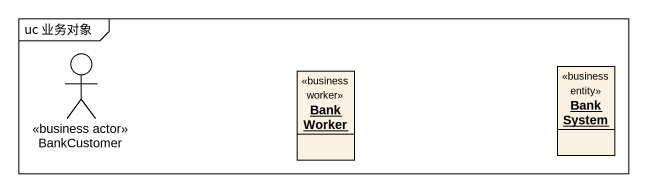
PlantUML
@startuml
mainframe uc 业务对象
allowmixing
hide circle
hide empty members
actor BankCustomer <<business actor>>
object BankWorker <<business worker>>
object BankSystem <<business entity>>
@enduml
